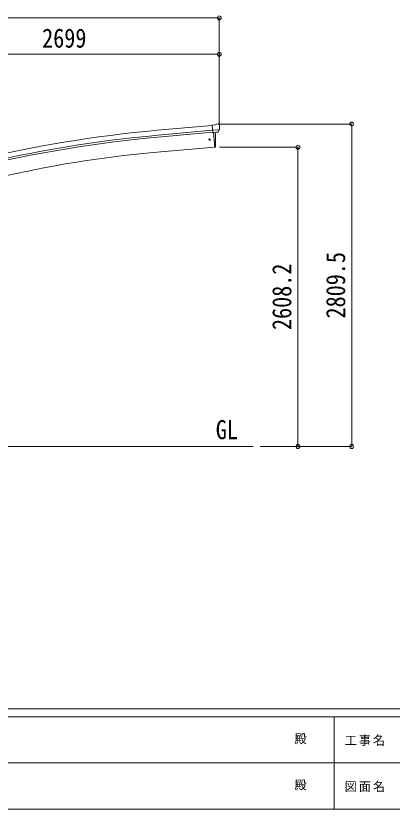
# Model space of a CAD drawing. Units: millimetres at full size. Extents: x -9783 to 9892, y -6828 to 6752.
# Drawn here: x -3241 to 35, y -6828 to 85 of the extents above; entities that cross this region are included whole.
import ezdxf
from ezdxf.enums import TextEntityAlignment as Align

# ---------------------------------------------------------------- set-up
doc = ezdxf.new("R2010")
doc.units = ezdxf.units.MM
doc.header["$LTSCALE"] = 35
doc.header["$PDMODE"] = 32
doc.header["$PDSIZE"] = 35
for name, color, linetype, lineweight in [('0-0_0', 7, 'Continuous', 9), ('0-1_本体', 4, 'Continuous', 9), ('0-2_部品', 7, 'Continuous', 9), ('0-A_寸法', 6, 'Continuous', 9), ('F-0_240', 7, 'Continuous', 9)]:
    doc.layers.add(name, color=color, linetype=linetype, lineweight=lineweight)
doc.styles.add('ＭＳ ゴシック', font='')
doc.styles.get('ＭＳ ゴシック').set_extended_font_data('MS Gothic')

msp = doc.modelspace()

# ---------------------------------------------------------------- linework, layer by layer
at = {"layer": '0-0_0', "color": 6}
for p, q in [((-316.17, -3667.89), (-316.17, -858.39)), ((-785.18, -1059.69), (-785.18, -3667.89))]:
    msp.add_line(p, q, dxfattribs=at)
at = {"layer": '0-0_0'}
msp.add_line((-7180.53, -3667.89), (-1173.86, -3667.89), dxfattribs=at)
at = {"layer": '0-1_本体'}
for p, q in [((-1531.68, -868.93), (-2009.2, -912.13)), ((-1527.92, -911.93), (-2005.31, -955.12)), ((-1526.45, -928.7), (-2003.79, -971.89)), ((-1519.22, -931.09), (-1507.97, -1059.69)), ((-1507.97, -1059.69), (-2045.91, -1106.76))]:
    msp.add_line(p, q, dxfattribs=at)
for centre, radius, start, end in [((-1013.07, -11922.14), 11054.98, 95.16866, 103.66973), ((-1013.07, -11922.14), 11011.82, 95.16974, 103.66973), ((-1013.07, -11922.14), 10994.98, 95.16974, 103.66973), ((-1246.9, -10322.41), 9250.23, 94.95525, 103.47191)]:
    msp.add_arc(centre, radius, start, end, dxfattribs=at)
at = {"layer": '0-2_部品'}
for p, q in [((-1505.28, -864.72), (-1531.85, -867.04)), ((-1526.19, -931.7), (-1531.85, -867.04)), ((-1505.28, -864.72), (-1493.56, -857.95)), ((-1478.66, -856.36), (-1492.33, -857.56)), ((-1469.53, -862.12), (-1475.01, -857.51)), ((-1468.46, -864.16), (-1468.34, -865.5)), ((-1468.99, -907.01), (-1527.9, -912.16)), ((-1516.23, -930.83), (-1526.19, -931.7)), ((-1508.17, -1057.42), (-1519.22, -931.09)), ((-1482.62, -927.89), (-1490.33, -928.56)), ((-1480.24, -926.49), (-1469.3, -907.55)), ((-1507.92, -1060.19), (-1508.17, -1057.42)), ((-1505.31, -1059.8), (-1507.92, -1060.19))]:
    msp.add_line(p, q, dxfattribs=at)
for points in [[(-1516.23, -930.83), (-1515.96, -930.9), (-1490.58, -928.68), (-1490.33, -928.56)], [(-1502.77, -1056.97), (-1501.93, -1031.34), (-1501.74, -1004.84), (-1502.21, -978.36), (-1503.35, -951.88), (-1504.85, -929.93)], [(-1468.91, -906.37), (-1469.2, -907.36), (-1469.3, -907.55)]]:
    msp.add_lwpolyline(points, dxfattribs=at)
msp.add_circle((-1553.99, -992.55), 6.5, dxfattribs=at)
for centre, radius, start, end in [((-1492.06, -860.55), 3, 95, 120), ((-1478.22, -861.35), 5, 50.00648, 94.99352), ((-1669.97, -883.14), 202.4, 353.4085, 5), ((-1505.76, -1056.83), 3, 278.50322, 357.46219)]:
    msp.add_arc(centre, radius, start, end, dxfattribs=at)
for centre, major_axis, ratio, start_param, end_param in [((-1464.14, -860.11), (-15.35, 3.44), 0.101033, 5.9751426, 5.9753737), ((-1471.46, -864.41), (2.71, -1.31), 0.997474, 0.5366567, 1.3225652), ((-1482.89, -924.9), (1.62, -2.54), 0.997631, 5.8041905, 5.8929484), ((-1482.96, -924.79), (-3.5, 2.17), 0.650902, 2.1145521, 2.1873627), ((-1482.84, -924.98), (1.62, -2.54), 0.997631, 5.965759, 6.7621801)]:
    msp.add_ellipse(centre, major_axis=major_axis, ratio=ratio, start_param=start_param, end_param=end_param, dxfattribs=at)
at = {"layer": '0-A_寸法'}
for p, q in [((-6884.19, 67.73), (-1470.19, 67.73)), ((-1470.19, 67.73), (-1470.19, -861.11)), ((-4169.19, -248.89), (-1470.19, -248.89)), ((-1470.19, -248.89), (-1470.19, -469.89)), ((-316.17, -858.39), (-1469.17, -858.39)), ((-785.18, -1059.69), (-1466.49, -1059.69)), ((-785.18, -3667.89), (-1114.01, -3667.89)), ((-316.17, -3667.89), (-785.18, -3667.89))]:
    msp.add_line(p, q, dxfattribs=at)
for p in [(-1470.19, 67.73), (-1470.19, -248.89), (-316.17, -858.39), (-785.18, -1059.69), (-785.18, -3667.89), (-316.17, -3667.89)]:
    msp.add_point(p, dxfattribs=at)
at = {"layer": 'F-0_240', "color": 5}
for p, q in [((-9783.03, -5953.1), (9396.97, -5953.1)), ((-9783.03, -6023.1), (6285.75, -6023.1)), ((-469.25, -6023.1), (-469.25, -6828.1)), ((-3969.25, -6425.6), (3205.75, -6425.6)), ((-9783.03, -6828.1), (9396.97, -6828.1))]:
    msp.add_line(p, q, dxfattribs=at)

# ---------------------------------------------------------------- texts
at = {"layer": '0-0_0', "style": 'ＭＳ ゴシック', "width": 0.85}
msp.add_text('GL', height=166.8, dxfattribs=at).set_placement((-1499.8, -3654.08), align=Align.BOTTOM_LEFT)
at = {"layer": '0-A_寸法', "color": 7, "style": 'ＭＳ ゴシック', "width": 0.85}
msp.add_text('2699', height=166.8, dxfattribs=at).set_placement((-3012.19, -241.89), align=Align.BOTTOM_LEFT)
for s, p in [('2809.5', (-323.17, -2551.89)), ('2608.2', (-792.18, -2652.54))]:
    msp.add_text(s, height=166.8, rotation=90, dxfattribs=at).set_placement(p, align=Align.BOTTOM_LEFT)
at = {"layer": 'F-0_240', "style": 'ＭＳ ゴシック'}
for p in [(-814.24, -6276.85), (-814.24, -6679.35)]:
    msp.add_text('殿', height=76.98, dxfattribs=at).set_placement(p, align=Align.BOTTOM_LEFT)
at = {"layer": 'F-0_240', "char_height": 76.98, "attachment_point": 7, "style": 'ＭＳ ゴシック'}
for s, insert in [('\\T1.17;工事名', (-376.96, -6276.85)), ('\\T1.17;図面名', (-376.96, -6679.35))]:
    msp.add_mtext(s, dxfattribs=dict(at, insert=insert))

doc.saveas('drawing.dxf')
